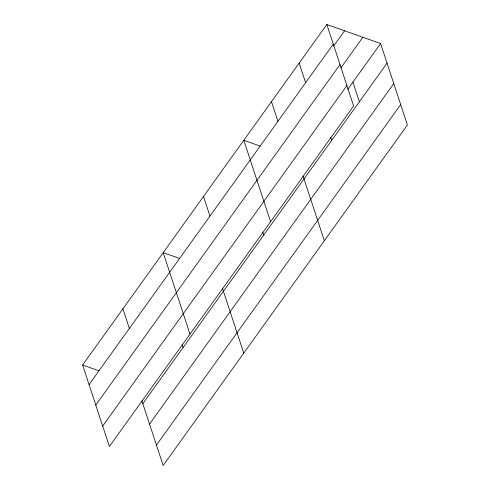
<?xml version="1.0" encoding="UTF-8"?>
<svg xmlns="http://www.w3.org/2000/svg" width="490" height="490" viewBox="0 0 490 490"><rect width="100%" height="100%" fill="white"/><g stroke="black" fill="none" stroke-linecap="round" stroke-linejoin="round"><path stroke-width="0.73" d="M326.842 24.5L353.621 105.963L109.399 446.476L82.614 365.013L326.842 24.5L380.601 43.524L407.386 124.987L163.158 465.5L141.873 400.759M89.064 384.644L333.292 44.125M333.598 46.091L344.58 30.778M95.777 405.046L339.999 64.533M340.893 67.877L362.863 37.246M102.686 426.067L346.914 85.554M347.655 89.468L380.601 43.524M142.829 403.668L387.057 63.155M149.542 424.071L393.764 83.557M156.451 445.098L400.679 104.578M260.123 146.051L243.8 140.275L270.584 221.737M179.53 258.42L163.207 252.644L189.991 334.107M82.614 365.013L98.937 370.789M352.923 82.118L359.378 101.742M330.744 137.427L331.699 140.336M299.163 63.094L305.613 82.718M303.065 176.02L324.349 240.762M271.478 101.681L277.934 121.312M262.769 232.205L263.724 235.114M203.503 196.459L209.959 216.09M222.472 288.389L243.757 353.131M182.17 344.574L183.131 347.484M122.91 308.829L129.366 328.459"/></g></svg>
